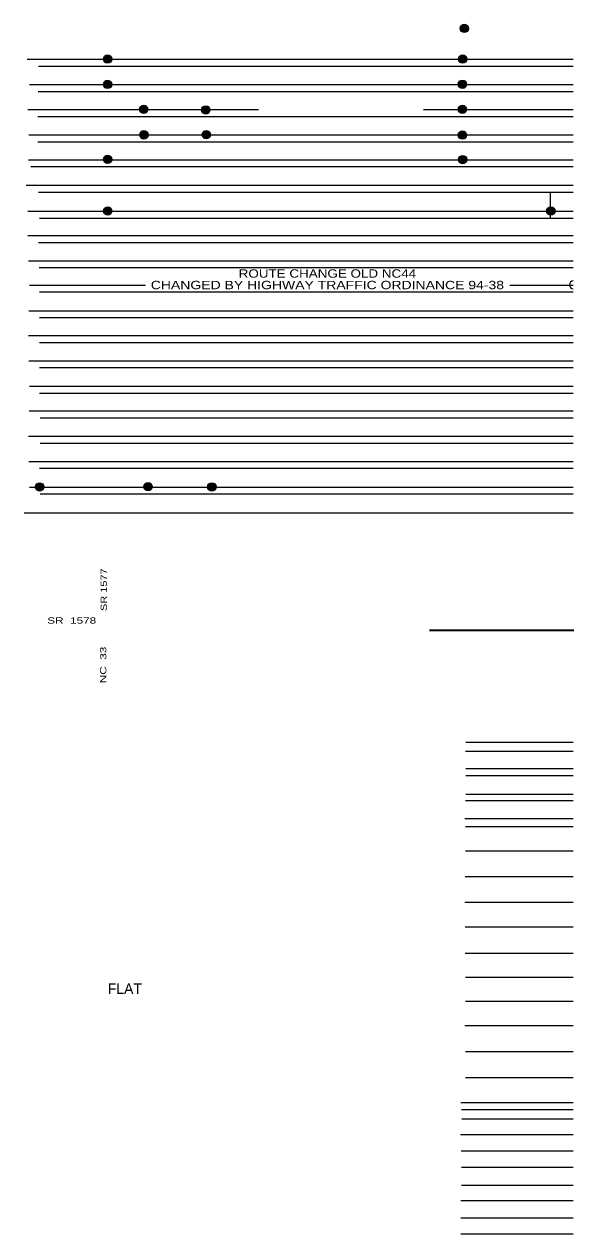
# Model space of a CAD drawing. Extents: x 0.98 to 8.87, y -6.25 to -0.27.
import ezdxf
from ezdxf.enums import TextEntityAlignment as Align

# ---------------------------------------------------------------- set-up
doc = ezdxf.new("R2010")
doc.units = 0
doc.header["$LTSCALE"] = 0.016
doc.layers.add('1', color=7, linetype='Continuous', lineweight=25)

msp = doc.modelspace()

# ---------------------------------------------------------------- hatches: boundary and pattern name
at = {"layer": '1'}
for points in [[(3.111, -0.482, 1), (3.071, -0.482, 1)], [(1.404, -0.629, 1), (1.364, -0.629, 1)], [(3.103, -0.629, 1), (3.063, -0.629, 1)], [(1.404, -0.75, 1), (1.364, -0.75, 1)], [(3.102, -0.749, 1), (3.062, -0.749, 1)], [(1.577, -0.869, 1), (1.537, -0.869, 1)], [(1.874, -0.872, 1), (1.834, -0.872, 1)], [(3.102, -0.869, 1), (3.062, -0.869, 1)], [(1.578, -0.991, 1), (1.538, -0.991, 1)], [(1.876, -0.99, 1), (1.836, -0.99, 1)], [(3.102, -0.992, 1), (3.062, -0.992, 1)], [(1.404, -1.108, 1), (1.364, -1.108, 1)], [(3.103, -1.109, 1), (3.063, -1.109, 1)], [(1.405, -1.355, 1), (1.365, -1.355, 1)], [(3.525, -1.355, 1), (3.485, -1.355, 1)], [(1.079, -2.674, 1), (1.039, -2.674, 1)], [(1.598, -2.673, 1), (1.558, -2.673, 1)], [(1.903, -2.674, 1), (1.863, -2.674, 1)]]:
    msp.add_hatch(color=256, dxfattribs=at).paths.add_polyline_path(points)

# ---------------------------------------------------------------- linework, layer by layer
for p, q in [((1, -0.63), (3.612, -0.63)), ((1.054, -0.663), (3.612, -0.663)), ((1.011, -0.75), (3.612, -0.75)), ((1.052, -0.783), (3.612, -0.783)), ((1.05, -0.903), (3.612, -0.903)), ((2.896, -0.87), (3.612, -0.87)), ((1.008, -0.991), (3.612, -0.991)), ((1.051, -1.024), (3.612, -1.024)), ((1.005, -1.11), (3.612, -1.11)), ((1.017, -1.142), (3.612, -1.142)), ((1.056, -1.143), (3.612, -1.143)), ((0.994, -1.232), (3.612, -1.232)), ((1.053, -1.265), (3.612, -1.265)), ((3.502, -1.265), (3.502, -1.389)), ((1.002, -1.356), (3.612, -1.356)), ((1.058, -1.389), (3.612, -1.389)), ((1.002, -1.473), (3.612, -1.473)), ((1.054, -1.506), (3.612, -1.506)), ((1.006, -1.593), (3.612, -1.593)), ((1.057, -1.626), (3.612, -1.626)), ((1.011, -1.709), (1.566, -1.709)), ((3.309, -1.709), (3.612, -1.709)), ((1.058, -1.742), (3.612, -1.742)), ((1.007, -1.832), (3.612, -1.832)), ((1.058, -1.865), (3.612, -1.865)), ((1.005, -1.951), (3.612, -1.951)), ((1.059, -1.984), (3.612, -1.984)), ((1.008, -2.071), (3.612, -2.071)), ((1.058, -2.104), (3.612, -2.104)), ((1.01, -2.193), (3.612, -2.193)), ((1.059, -2.226), (3.612, -2.226)), ((1.009, -2.311), (3.612, -2.311)), ((1.061, -2.344), (3.612, -2.344)), ((1.006, -2.432), (3.612, -2.432)), ((1.061, -2.465), (3.612, -2.465)), ((1.007, -2.552), (3.612, -2.552)), ((1.059, -2.585), (3.612, -2.585)), ((1.01, -2.675), (3.612, -2.675)), ((1.061, -2.708), (3.612, -2.708)), ((0.985, -2.798), (3.612, -2.798)), ((3.099, -3.894), (3.612, -3.894)), ((3.096, -3.938), (3.612, -3.938)), ((3.099, -4.021), (3.612, -4.021)), ((3.098, -4.054), (3.612, -4.054)), ((3.099, -4.143), (3.612, -4.143)), ((3.096, -4.174), (3.612, -4.174)), ((3.094, -4.26), (3.612, -4.26)), ((3.096, -4.297), (3.612, -4.297)), ((3.097, -4.414), (3.612, -4.414)), ((3.095, -4.537), (3.612, -4.537)), ((3.094, -4.66), (3.612, -4.66)), ((3.095, -4.778), (3.612, -4.778)), ((3.095, -4.903), (3.612, -4.903)), ((3.096, -5.018), (3.612, -5.018)), ((3.096, -5.132), (3.612, -5.132)), ((3.094, -5.249), (3.612, -5.249)), ((3.096, -5.374), (3.612, -5.374)), ((3.096, -5.497), (3.612, -5.497)), ((3.075, -5.617), (3.612, -5.617)), ((3.077, -5.65), (3.612, -5.65)), ((3.079, -5.696), (3.612, -5.696)), ((3.073, -5.771), (3.612, -5.771)), ((3.076, -5.849), (3.612, -5.849)), ((3.077, -5.927), (3.612, -5.927)), ((3.077, -6.012), (3.612, -6.012)), ((3.075, -6.086), (3.612, -6.086)), ((3.075, -6.168), (3.612, -6.168)), ((3.075, -6.245), (3.612, -6.245))]:
    msp.add_line(p, q, dxfattribs=at)
at = {"layer": '1', "lineweight": 35}
msp.add_line((2.924, -3.359), (3.615, -3.359), dxfattribs=at)
at = {"layer": '1'}
msp.add_lwpolyline([(1.002, -0.87), (1.733, -0.87), (2.106, -0.87)], dxfattribs=at)
for centre in [(3.091, -0.482), (1.384, -0.629), (3.083, -0.629), (1.384, -0.75), (3.082, -0.749), (1.557, -0.869), (1.854, -0.872), (3.082, -0.869), (1.558, -0.991), (1.856, -0.99), (3.082, -0.992), (1.384, -1.108), (3.083, -1.109), (1.385, -1.355), (3.505, -1.355), (1.059, -2.674), (1.578, -2.673), (1.883, -2.674)]:
    msp.add_circle(centre, 0.02, dxfattribs=at)
msp.add_arc((3.615, -1.708), 0.02, 98.62693, 261.37307, dxfattribs=at)

# ---------------------------------------------------------------- texts
for s, height, width, p in [('ROUTE CHANGE OLD NC44', 0.04, 1.2, (2.436, -1.674)), ('CHANGED BY HIGHWAY TRAFFIC ORDINANCE 94-38', 0.04, 1.25, (2.436, -1.729)), ('SR  1578', 0.03, 1.4, (1.2125, -3.328))]:
    msp.add_text(s, height=height, dxfattribs=dict(at, width=width)).set_placement(p, align=Align.CENTER)
for s, width, p in [('SR 1577', 1.3, (1.381, -3.1655)), ('NC  33', 1.4, (1.378, -3.5255))]:
    msp.add_text(s, height=0.03, rotation=90, dxfattribs=dict(at, width=width)).set_placement(p, align=Align.CENTER)
msp.add_text('FLAT', height=0.05, dxfattribs=at).set_placement((1.385, -5.098))

doc.saveas('drawing.dxf')
